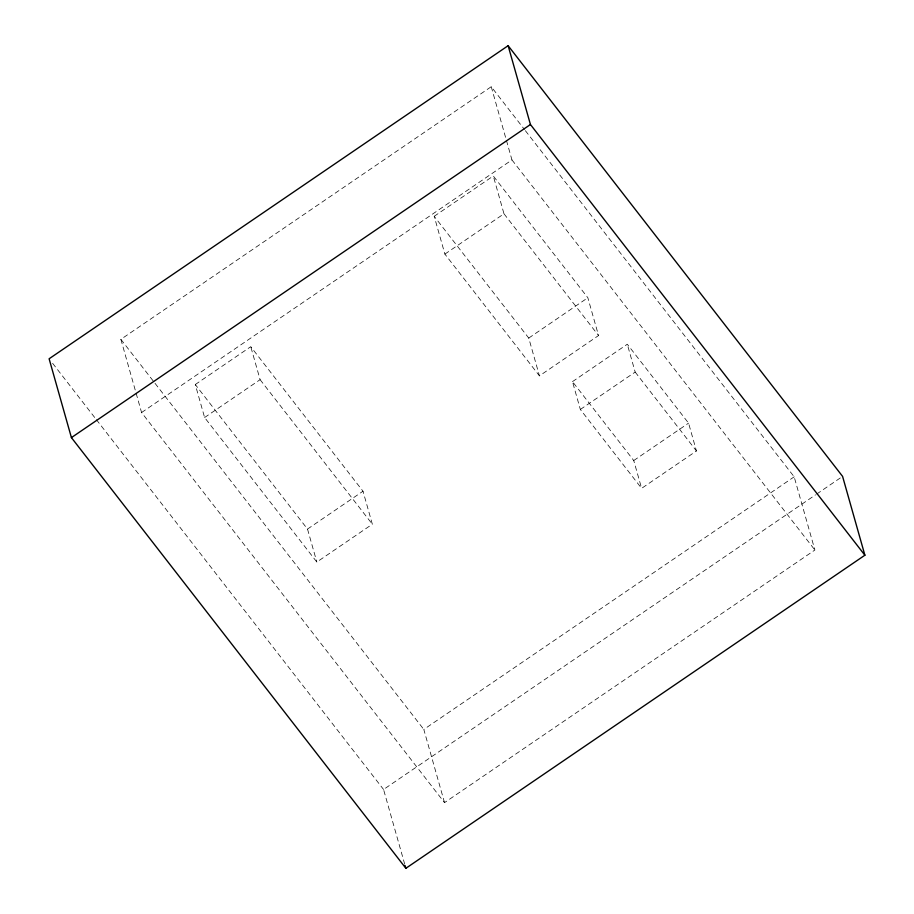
<?xml version="1.0" encoding="UTF-8"?>
<svg xmlns="http://www.w3.org/2000/svg" width="914" height="914" viewBox="0 0 914 914"><rect width="100%" height="100%" fill="white"/><g stroke="black" fill="none" stroke-linecap="round" stroke-linejoin="round"><path stroke-width="0.69" stroke-dasharray="4.57 3.43" d="M525.379 130.691L794.175 476.822L814.888 550.022L444.524 802.641L141.579 412.534L120.877 339.334L491.241 86.716L524.51 129.56M141.579 412.534L511.954 159.916L506.584 140.939M434.196 216.298L493.297 175.991L587.851 297.747L598.544 335.552L539.443 375.871L444.889 254.103L434.196 216.298L528.749 338.066L539.443 375.871M195.276 384.531L250.767 346.68L363.007 491.218L372.341 524.202L316.85 562.053L204.61 417.515L195.276 384.531L307.515 529.069L316.85 562.053M204.61 417.515L260.102 379.664L250.767 346.68M444.889 254.103L503.991 213.796L493.297 175.991M528.749 338.066L587.851 297.747M307.515 529.069L363.007 491.218M572.472 381.629L627.301 344.235L688.573 423.136L696.445 450.968L641.617 488.362L580.344 409.461L572.472 381.629L633.745 460.53L641.617 488.362M580.344 409.461L635.173 372.067L627.301 344.235M633.745 460.53L688.573 423.136M444.524 802.641L423.81 729.441L794.175 476.822M404.719 864.221L383.56 789.479L815.516 494.851M816.693 494.051L841.406 477.199M511.954 159.916L814.888 550.022M635.173 372.067L696.445 450.968M503.991 213.796L598.544 335.552M260.102 379.664L372.341 524.202M120.877 339.334L154.146 382.178M155.014 383.309L423.81 729.441M52.612 363.292L95.513 418.543M96.393 419.663L383.56 789.479M491.241 86.716L506.196 139.579"/><path stroke-width="1.37" d="M508.127 45.7L49.116 358.779L71.418 437.612L405.873 868.3L864.884 555.221L842.582 476.388L508.127 45.7L530.44 124.521L864.884 555.221M71.418 437.612L530.44 124.521M405.096 865.581L405.873 868.3"/></g></svg>
